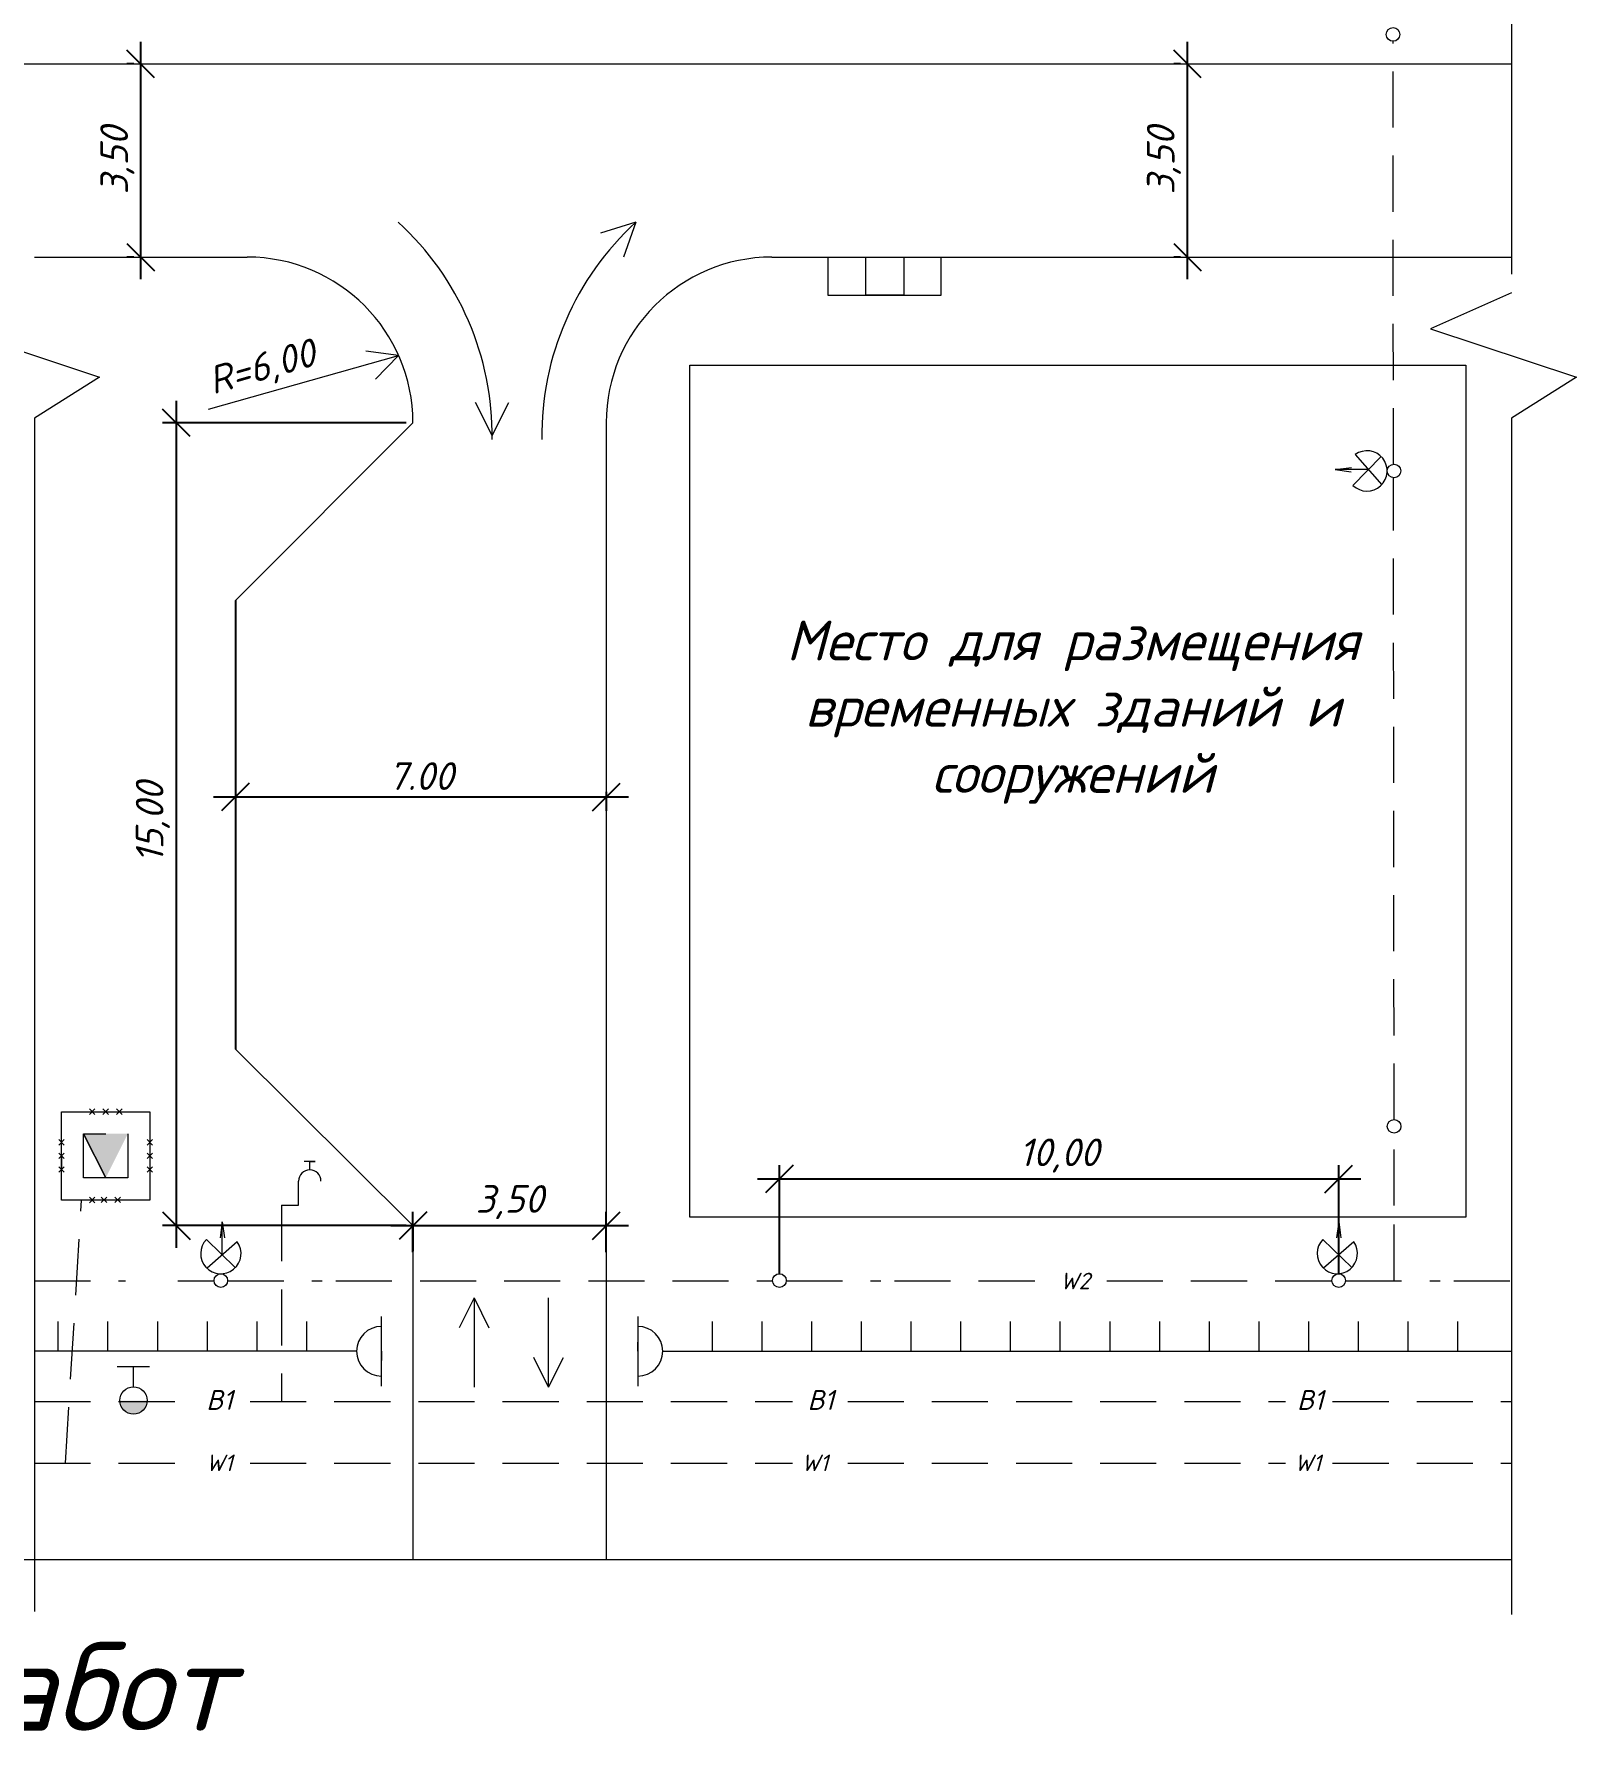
# Model space of a CAD drawing. Header units: millimetres. Extents: x 27137 to 30937, y -4667 to -569.
# Drawn here: x 28697.8 to 28837.4, y -3049.9 to -2894.1 of the extents above; entities that cross this region are included whole.
import ezdxf

# ---------------------------------------------------------------- set-up
doc = ezdxf.new("R2010")
doc.units = ezdxf.units.MM
doc.header["$LTSCALE"] = 0.4
doc.linetypes.add('ACAD_ISO02W100', pattern=[15, 12, -3])
doc.linetypes.add('штриховаяX2', pattern=[38.1, 25.4, -12.7])
doc.styles.add('Isocpeur', font='isocpeui.ttf', dxfattribs={"height": 2.5})
doc.styles.get("Standard").update_dxf_attribs({"font": 'isocpeui.ttf', "height": 2.5})
doc.dimstyles.new('06', dxfattribs={"dimtxt": 2.5, "dimasz": 2.5, "dimexe": 1.25, "dimexo": 0.625, "dimtad": 1, "dimdec": 0, "dimlfac": 200, "dimtxsty": 'Standard', "dimblk": 'OBLIQUE', "dimcen": 2.5, "dimdle": 2, "dimadec": 0, "dimazin": 0, "dimtfac": 1, "dimtdec": 0, "dimtmove": 0, "dimatfit": 3, "dimldrblk": 'OBLIQUE', "dimfxl": 1, "dimarcsym": 0})

# ---------------------------------------------------------------- blocks, each defined once
blk = doc.blocks.new('_Oblique')
at = {"color": 0, "linetype": 'ByBlock', "lineweight": -2}
blk.add_line((-0.5, -0.5), (0.5, 0.5), dxfattribs=at)
blk = doc.blocks.new('*D393')
at = {"color": 0, "lineweight": -2, "transparency": 16777216}
for p, q in [((28802.2, -2916.28), (28802.2, -2894.78)), ((28801.57, -2896.78), (28800.95, -2896.78)), ((28801.57, -2914.28), (28800.95, -2914.28))]:
    blk.add_line(p, q, dxfattribs=at)
at = {"layer": 'Defpoints', "color": 0, "transparency": 16777216}
for p in [(28802.2, -2896.78), (28802.2, -2896.78), (28802.2, -2914.28)]:
    blk.add_point(p, dxfattribs=at)
at = {"color": 0, "lineweight": -2, "transparency": 16777216, "xscale": 2.5, "yscale": 2.5, "zscale": 2.5}
for p, rotation in [((28802.2, -2896.78), 90), ((28802.2, -2914.28), 270)]:
    blk.add_blockref('_Oblique', p, dxfattribs=dict(at, rotation=rotation))
at = {"color": 0, "lineweight": 15, "transparency": 16777216, "insert": (28800.07, -2905.53), "char_height": 2.5, "attachment_point": 5, "rotation": 90, "style": 'Isocpeur'}
blk.add_mtext('3,50', dxfattribs=at)
blk = doc.blocks.new('*D377')
at = {"color": 0, "lineweight": -2, "transparency": 16777216}
for p, q in [((28765.26, -3006.33), (28765.26, -2996.5)), ((28815.89, -3006.33), (28815.89, -2996.5)), ((28763.26, -2997.75), (28817.89, -2997.75))]:
    blk.add_line(p, q, dxfattribs=at)
at = {"layer": 'Defpoints', "color": 0, "transparency": 16777216}
for p in [(28815.89, -2997.75), (28765.26, -3006.95), (28815.89, -3006.95)]:
    blk.add_point(p, dxfattribs=at)
at = {"color": 0, "lineweight": -2, "transparency": 16777216, "xscale": 2.5, "yscale": 2.5, "zscale": 2.5, "rotation": 180}
blk.add_blockref('_Oblique', (28765.26, -2997.75), dxfattribs=at)
at = {"color": 0, "lineweight": -2, "transparency": 16777216, "xscale": 2.5, "yscale": 2.5, "zscale": 2.5}
blk.add_blockref('_Oblique', (28815.89, -2997.75), dxfattribs=at)
at = {"color": 0, "lineweight": 15, "transparency": 16777216, "insert": (28790.57, -2995.63), "char_height": 2.5, "attachment_point": 5, "style": 'Isocpeur'}
blk.add_mtext('10,00', dxfattribs=at)
blk = doc.blocks.new('*D394')
at = {"color": 0, "lineweight": -2, "transparency": 16777216}
for p, q in [((28710.66, -3003.98), (28710.66, -2927.28)), ((28731.45, -2929.28), (28709.41, -2929.28)), ((28731.45, -3001.98), (28709.41, -3001.98))]:
    blk.add_line(p, q, dxfattribs=at)
at = {"layer": 'Defpoints', "color": 0, "transparency": 16777216}
for p in [(28710.66, -2929.28), (28732.08, -2929.28), (28732.08, -3001.98)]:
    blk.add_point(p, dxfattribs=at)
at = {"color": 0, "lineweight": -2, "transparency": 16777216, "xscale": 2.5, "yscale": 2.5, "zscale": 2.5}
for p, rotation in [((28710.66, -2929.28), 90), ((28710.66, -3001.98), 270)]:
    blk.add_blockref('_Oblique', p, dxfattribs=dict(at, rotation=rotation))
at = {"color": 0, "lineweight": 15, "transparency": 16777216, "insert": (28708.53, -2965.47), "char_height": 2.5, "attachment_point": 5, "rotation": 90, "style": 'Isocpeur'}
blk.add_mtext('15,00', dxfattribs=at)
blk = doc.blocks.new('*D378')
at = {"color": 0, "lineweight": -2, "transparency": 16777216}
for p, q in [((28732.08, -3004.37), (28732.08, -3000.73)), ((28749.58, -3004.37), (28749.58, -3000.73)), ((28730.08, -3001.98), (28751.58, -3001.98))]:
    blk.add_line(p, q, dxfattribs=at)
at = {"layer": 'Defpoints', "color": 0, "transparency": 16777216}
for p in [(28749.58, -3001.98), (28732.08, -3005), (28749.58, -3005)]:
    blk.add_point(p, dxfattribs=at)
at = {"color": 0, "lineweight": -2, "transparency": 16777216, "xscale": 2.5, "yscale": 2.5, "zscale": 2.5, "rotation": 180}
blk.add_blockref('_Oblique', (28732.08, -3001.98), dxfattribs=at)
at = {"color": 0, "lineweight": -2, "transparency": 16777216, "xscale": 2.5, "yscale": 2.5, "zscale": 2.5}
blk.add_blockref('_Oblique', (28749.58, -3001.98), dxfattribs=at)
at = {"color": 0, "lineweight": 15, "transparency": 16777216, "insert": (28740.83, -2999.85), "char_height": 2.5, "attachment_point": 5, "style": 'Isocpeur'}
blk.add_mtext('3,50', dxfattribs=at)
blk = doc.blocks.new('*D379')
at = {"color": 0, "lineweight": -2, "transparency": 16777216}
for p, q in [((28707.44, -2916.28), (28707.44, -2894.78)), ((28706.82, -2896.78), (28706.19, -2896.78)), ((28706.82, -2914.28), (28706.19, -2914.28))]:
    blk.add_line(p, q, dxfattribs=at)
at = {"layer": 'Defpoints', "color": 0, "transparency": 16777216}
for p in [(28707.44, -2896.78), (28707.44, -2896.78), (28707.44, -2914.28)]:
    blk.add_point(p, dxfattribs=at)
at = {"color": 0, "lineweight": -2, "transparency": 16777216, "xscale": 2.5, "yscale": 2.5, "zscale": 2.5}
for p, rotation in [((28707.44, -2896.78), 90), ((28707.44, -2914.28), 270)]:
    blk.add_blockref('_Oblique', p, dxfattribs=dict(at, rotation=rotation))
at = {"color": 0, "lineweight": 15, "transparency": 16777216, "insert": (28705.32, -2905.53), "char_height": 2.5, "attachment_point": 5, "rotation": 90, "style": 'Isocpeur'}
blk.add_mtext('3,50', dxfattribs=at)
blk = doc.blocks.new('*D405')
at = {"color": 0, "lineweight": -2, "transparency": 16777216}
for p, q in [((28714.01, -2963.16), (28751.58, -2963.16)), ((28716.01, -2962.69), (28716.01, -2964.41)), ((28749.58, -2962.69), (28749.58, -2964.41))]:
    blk.add_line(p, q, dxfattribs=at)
at = {"layer": 'Defpoints', "color": 0, "transparency": 16777216}
for p in [(28716.01, -2962.06), (28749.58, -2962.06), (28749.58, -2963.16)]:
    blk.add_point(p, dxfattribs=at)
at = {"color": 0, "lineweight": -2, "transparency": 16777216, "xscale": 2.5, "yscale": 2.5, "zscale": 2.5, "rotation": 180}
blk.add_blockref('_Oblique', (28716.01, -2963.16), dxfattribs=at)
at = {"color": 0, "lineweight": -2, "transparency": 16777216, "xscale": 2.5, "yscale": 2.5, "zscale": 2.5}
blk.add_blockref('_Oblique', (28749.58, -2963.16), dxfattribs=at)
at = {"color": 0, "lineweight": 15, "transparency": 16777216, "insert": (28732.79, -2961.27), "char_height": 2.5, "attachment_point": 5, "style": 'Isocpeur'}
blk.add_mtext('7.00', dxfattribs=at)

msp = doc.modelspace()

# ---------------------------------------------------------------- hatches: boundary and pattern name
at = {"lineweight": 15}
h = msp.add_hatch(color=256, dxfattribs=at)
h.dxf.hatch_style = 1
h.paths.add_polyline_path([(28704.2634, -2993.6596), (28702.2634, -2993.6596), (28704.2634, -2997.6596), (28704.2634, -2995.6596)])
h.paths.add_polyline_path([(28706.2634, -2993.6596), (28704.2634, -2993.6596), (28704.2634, -2995.6596), (28704.2634, -2997.6596)])
msp.add_hatch(color=256, dxfattribs=at).paths.add_polyline_path([(28708.0128, -3017.8156), (28706.7757, -3017.8156), (28705.5385, -3017.8156, 1)])

# ---------------------------------------------------------------- linework, layer by layer
at = {"lineweight": 15, "ltscale": 0.5}
for p, q in [((28831.521, -2829.2754), (28831.521, -2915.822)), ((28296.6694, -2896.7754), (28831.521, -2896.7754)), ((28697.8081, -2914.2754), (28717.0791, -2914.2754)), ((28764.5791, -2914.2754), (28831.521, -2914.2754)), ((28796.0064, -2914.2754), (28796.0064, -2914.2754)), ((28697.8081, -2928.866), (28697.8081, -2991.6833)), ((28697.8081, -2928.866), (28697.8081, -3032.2039)), ((28732.0791, -2929.2754), (28716.0091, -2945.3619)), ((28749.5791, -2929.2754), (28749.5791, -3032.2039)), ((28831.521, -2928.866), (28831.521, -2991.6833)), ((28831.521, -2928.866), (28831.521, -2991.6833)), ((28817.1806, -2934.9483), (28819.7306, -2932.331)), ((28817.3882, -2932.1568), (28819.7869, -2934.8909)), ((28749.5791, -2933.2144), (28749.5791, -2933.2144)), ((28815.5674, -2933.5135), (28817.0374, -2933.3194)), ((28818.5785, -2933.5135), (28815.5674, -2933.5135)), ((28815.5674, -2933.5135), (28817.0337, -2933.705)), ((28732.0791, -3001.9763), (28716.0091, -2985.9878)), ((28831.521, -2991.6833), (28831.521, -3032.2039)), ((28831.521, -2991.6833), (28831.521, -3015.6908)), ((28723.2387, -2996.1575), (28722.2387, -2996.1575)), ((28722.7387, -2996.9336), (28722.7387, -2996.1575)), ((28722.7387, -2996.1575), (28723.2387, -2996.1575)), ((28721.7256, -3000.1274), (28721.7256, -2997.9467)), ((28815.8927, -3003.963), (28815.8927, -2999.7642)), ((28815.8927, -2999.7642), (28815.8927, -3001.8636)), ((28720.1731, -3000.1274), (28721.7256, -3000.1274)), ((28714.8137, -3001.6182), (28714.6223, -3003.0845)), ((28714.8137, -3004.6292), (28714.8137, -3001.6182)), ((28714.8137, -3001.6182), (28715.0078, -3003.0881)), ((28732.0791, -3001.9763), (28732.0791, -3032.2039)), ((28815.8927, -3001.6182), (28815.7012, -3003.0845)), ((28815.8927, -3004.6292), (28815.8927, -3001.6182)), ((28815.8927, -3001.6182), (28816.0868, -3003.0881)), ((28713.3789, -3003.2313), (28715.9962, -3005.7813)), ((28716.1704, -3003.4389), (28713.4363, -3005.8376)), ((28814.4579, -3003.2313), (28817.0752, -3005.7813)), ((28817.2494, -3003.4389), (28814.5153, -3005.8376)), ((28697.8081, -3015.6908), (28697.8081, -3032.2039)), ((28564.0952, -3032.2039), (28831.521, -3032.2039)), ((28697.8081, -3031.9225), (28697.8081, -3036.9225)), ((28697.8081, -3031.9225), (28697.8081, -3036.9225)), ((28831.521, -3032.2039), (28831.521, -3037.2039)), ((28831.521, -3032.2039), (28831.521, -3037.2039))]:
    msp.add_line(p, q, dxfattribs=at)
at = {"linetype": 'штриховаяX2', "lineweight": 15, "ltscale": 0.5}
for p, q in [((28820.8484, -2933.0251), (28820.8104, -2894.726)), ((28820.8484, -2933.0251), (28820.8104, -2894.726)), ((28820.9074, -2992.3693), (28820.8496, -2934.2543)), ((28820.9151, -3000.1529), (28820.9086, -2993.6027)), ((28700.6248, -3023.4755), (28702.0825, -2999.6596)), ((28720.1731, -3000.1274), (28720.1731, -3017.9077)), ((28820.9055, -3006.9625), (28820.8999, -3001.386)), ((28697.8081, -3006.9625), (28706.0671, -3006.9625)), ((28710.7865, -3006.9625), (28711.3306, -3006.9625)), ((28711.3306, -3006.9625), (28714.0697, -3006.9625)), ((28715.3027, -3006.9625), (28723.8661, -3006.9625)), ((28725.0993, -3006.9625), (28764.6403, -3006.9625)), ((28765.8734, -3006.9625), (28774.4368, -3006.9625)), ((28775.67, -3006.9625), (28790.1744, -3006.9625)), ((28794.8937, -3006.9625), (28815.2761, -3006.9625)), ((28816.5092, -3006.9625), (28825.0726, -3006.9625)), ((28826.3058, -3006.9625), (28831.521, -3006.9625)), ((28697.8081, -3017.9077), (28711.3306, -3017.9077)), ((28717.3327, -3017.9077), (28766.4333, -3017.9077)), ((28771.4385, -3017.9077), (28811.0638, -3017.9077)), ((28815.3392, -3017.9077), (28831.521, -3017.9077)), ((28697.8081, -3023.4755), (28711.3306, -3023.4755)), ((28717.3327, -3023.4755), (28766.4333, -3023.4755)), ((28771.4385, -3023.4755), (28811.0638, -3023.4755)), ((28815.3392, -3023.4755), (28831.521, -3023.4755))]:
    msp.add_line(p, q, dxfattribs=at)
at = {"lineweight": 15}
for p, q in [((28752.2681, -2911.1135), (28749.0631, -2912.1022)), ((28752.2681, -2911.1135), (28751.136, -2914.2708)), ((28769.6393, -2914.2754), (28769.6393, -2917.716)), ((28769.6393, -2914.2754), (28769.6393, -2917.716)), ((28773.0799, -2917.716), (28773.0799, -2914.2754)), ((28773.0799, -2917.716), (28773.0799, -2914.2754)), ((28776.5206, -2914.2754), (28776.5206, -2917.716)), ((28776.5206, -2914.2754), (28776.5206, -2917.716)), ((28779.9069, -2917.716), (28779.9069, -2914.2754)), ((28779.9069, -2917.716), (28779.9069, -2914.2754)), ((28769.6393, -2917.716), (28779.9069, -2917.716)), ((28769.6393, -2917.716), (28779.9069, -2917.716)), ((28769.6393, -2917.716), (28779.9069, -2917.716)), ((28776.5206, -2917.716), (28773.0799, -2917.716)), ((28776.5206, -2917.716), (28773.0799, -2917.716)), ((28831.521, -2917.5033), (28824.1961, -2920.7588)), ((28690.4832, -2920.7588), (28703.7151, -2925.1409)), ((28690.4832, -2920.7588), (28703.7151, -2925.1409)), ((28824.1961, -2920.7588), (28837.428, -2925.1409)), ((28713.5706, -2928.0549), (28730.7706, -2923.1732)), ((28730.7706, -2923.1732), (28727.7983, -2922.7969)), ((28730.7706, -2923.1732), (28728.6969, -2925.3429)), ((28703.7151, -2925.1409), (28697.8081, -2928.866)), ((28703.7151, -2925.1409), (28697.8081, -2928.866)), ((28837.428, -2925.1409), (28831.521, -2928.866)), ((28739.2562, -2930.4338), (28737.7562, -2927.4338)), ((28739.2562, -2930.4338), (28740.7562, -2927.4338)), ((28700.2634, -2991.6596), (28708.2634, -2991.6596)), ((28700.2634, -2999.6596), (28700.2634, -2991.6596)), ((28702.7856, -2991.4096), (28703.2856, -2991.9096)), ((28703.2856, -2991.4096), (28702.7856, -2991.9096)), ((28704.0134, -2991.4096), (28704.5134, -2991.9096)), ((28704.5134, -2991.4096), (28704.0134, -2991.9096)), ((28705.2434, -2991.4096), (28705.7434, -2991.9096)), ((28705.7434, -2991.4096), (28705.2434, -2991.9096)), ((28708.2634, -2991.6596), (28708.2634, -2999.6596)), ((28702.2634, -2997.6596), (28702.2634, -2993.6596)), ((28702.2634, -2993.6596), (28704.2634, -2993.6596)), ((28704.2634, -2997.6596), (28702.2634, -2993.6596)), ((28702.2634, -2993.6596), (28704.2634, -2997.6596)), ((28706.2634, -2993.6596), (28706.2634, -2997.6596)), ((28700.0134, -2994.1796), (28700.5134, -2994.6796)), ((28700.5134, -2994.1796), (28700.0134, -2994.6796)), ((28700.2634, -2995.6596), (28700.2634, -2994.4296)), ((28708.0134, -2994.1796), (28708.5134, -2994.6796)), ((28708.5134, -2994.1796), (28708.0134, -2994.6796)), ((28708.0134, -2994.6796), (28708.0134, -2994.6796)), ((28700.0134, -2995.4096), (28700.5134, -2995.9096)), ((28700.5134, -2995.4096), (28700.0134, -2995.9096)), ((28700.0134, -2996.6396), (28700.5134, -2997.1396)), ((28700.5134, -2996.6396), (28700.0134, -2997.1396)), ((28700.2634, -2995.6596), (28700.2634, -2996.8896)), ((28700.2634, -2996.8896), (28700.2634, -2996.8896)), ((28708.0134, -2995.4096), (28708.5134, -2995.9096)), ((28708.5134, -2995.4096), (28708.0134, -2995.9096)), ((28708.0134, -2995.9096), (28708.0134, -2995.9096)), ((28708.0134, -2996.6396), (28708.5134, -2997.1396)), ((28708.5134, -2996.6396), (28708.0134, -2997.1396)), ((28704.2634, -2997.6596), (28702.2634, -2997.6596)), ((28706.2634, -2997.6596), (28704.2634, -2997.6596)), ((28708.0134, -2997.1396), (28708.0134, -2997.1396)), ((28708.2634, -2999.6596), (28700.2634, -2999.6596)), ((28702.7856, -2999.4096), (28703.2856, -2999.9096)), ((28703.2856, -2999.4096), (28702.7856, -2999.9096)), ((28703.8626, -2999.3942), (28704.3626, -2999.8942)), ((28704.3626, -2999.3942), (28703.8626, -2999.8942)), ((28704.1126, -2999.6442), (28705.3426, -2999.6442)), ((28705.0926, -2999.3942), (28705.5926, -2999.8942)), ((28705.5926, -2999.3942), (28705.0926, -2999.8942)), ((28737.6078, -3008.5164), (28736.2578, -3011.2164)), ((28737.6078, -3008.5164), (28737.6078, -3016.6091)), ((28737.6078, -3008.5164), (28737.6078, -3013.0164)), ((28737.6078, -3008.5164), (28737.6078, -3011.2164)), ((28737.6078, -3008.5164), (28738.9578, -3011.2164)), ((28744.3594, -3016.6091), (28744.3594, -3008.5164)), ((28699.9698, -3013.3517), (28699.9698, -3010.6517)), ((28699.9698, -3013.3517), (28699.9698, -3010.6517)), ((28704.4698, -3013.3517), (28704.4698, -3010.6517)), ((28704.4698, -3013.3517), (28704.4698, -3010.6517)), ((28708.9698, -3013.3517), (28708.9698, -3010.6517)), ((28708.9698, -3013.3517), (28708.9698, -3010.6517)), ((28708.9698, -3013.3517), (28708.9698, -3010.6517)), ((28708.9698, -3013.3517), (28708.9698, -3010.6517)), ((28708.9698, -3013.3517), (28708.9698, -3010.6517)), ((28708.9698, -3013.3517), (28708.9698, -3010.6517)), ((28713.4698, -3013.3517), (28713.4698, -3010.6517)), ((28713.4698, -3013.3517), (28713.4698, -3010.6517)), ((28717.9698, -3013.3517), (28717.9698, -3010.6517)), ((28717.9698, -3013.3517), (28717.9698, -3010.6517)), ((28717.9698, -3013.3517), (28717.9698, -3010.6517)), ((28717.9698, -3013.3517), (28717.9698, -3010.6517)), ((28717.9698, -3013.3517), (28717.9698, -3010.6517)), ((28717.9698, -3013.3517), (28717.9698, -3010.6517)), ((28722.4698, -3013.3517), (28722.4698, -3010.6517)), ((28722.4698, -3013.3517), (28722.4698, -3010.6517)), ((28729.2198, -3016.5017), (28729.2198, -3010.2017)), ((28752.4383, -3010.2017), (28752.4383, -3016.5017)), ((28759.1883, -3013.3517), (28759.1883, -3010.6517)), ((28759.1883, -3013.3517), (28759.1883, -3010.6517)), ((28763.6883, -3013.3517), (28763.6883, -3010.6517)), ((28763.6883, -3013.3517), (28763.6883, -3010.6517)), ((28768.1883, -3013.3517), (28768.1883, -3010.6517)), ((28768.1883, -3013.3517), (28768.1883, -3010.6517)), ((28772.6883, -3013.3517), (28772.6883, -3010.6517)), ((28772.6883, -3013.3517), (28772.6883, -3010.6517)), ((28772.6883, -3013.3517), (28772.6883, -3010.6517)), ((28772.6883, -3013.3517), (28772.6883, -3010.6517)), ((28777.1883, -3013.3517), (28777.1883, -3010.6517)), ((28777.1883, -3013.3517), (28777.1883, -3010.6517)), ((28781.6883, -3013.3517), (28781.6883, -3010.6517)), ((28781.6883, -3013.3517), (28781.6883, -3010.6517)), ((28786.1883, -3013.3517), (28786.1883, -3010.6517)), ((28786.1883, -3013.3517), (28786.1883, -3010.6517)), ((28786.1883, -3013.3517), (28786.1883, -3010.6517)), ((28786.1883, -3013.3517), (28786.1883, -3010.6517)), ((28790.6883, -3013.3517), (28790.6883, -3010.6517)), ((28790.6883, -3013.3517), (28790.6883, -3010.6517)), ((28795.1883, -3013.3517), (28795.1883, -3010.6517)), ((28795.1883, -3013.3517), (28795.1883, -3010.6517)), ((28799.6883, -3013.3517), (28799.6883, -3010.6517)), ((28799.6883, -3013.3517), (28799.6883, -3010.6517)), ((28799.6883, -3013.3517), (28799.6883, -3010.6517)), ((28799.6883, -3013.3517), (28799.6883, -3010.6517)), ((28804.1883, -3013.3517), (28804.1883, -3010.6517)), ((28804.1883, -3013.3517), (28804.1883, -3010.6517)), ((28808.6883, -3013.3517), (28808.6883, -3010.6517)), ((28808.6883, -3013.3517), (28808.6883, -3010.6517)), ((28813.1883, -3013.3517), (28813.1883, -3010.6517)), ((28813.1883, -3013.3517), (28813.1883, -3010.6517)), ((28813.1883, -3013.3517), (28813.1883, -3010.6517)), ((28813.1883, -3013.3517), (28813.1883, -3010.6517)), ((28817.6883, -3013.3517), (28817.6883, -3010.6517)), ((28817.6883, -3013.3517), (28817.6883, -3010.6517)), ((28822.1883, -3013.3517), (28822.1883, -3010.6517)), ((28822.1883, -3013.3517), (28822.1883, -3010.6517)), ((28826.6883, -3013.3517), (28826.6883, -3010.6517)), ((28826.6883, -3013.3517), (28826.6883, -3010.6517)), ((28726.9698, -3013.3517), (28697.8081, -3013.3517)), ((28729.2198, -3013.3517), (28729.2198, -3014.1758)), ((28744.3594, -3016.6091), (28743.0094, -3013.9091)), ((28744.3594, -3016.6091), (28745.7094, -3013.9091)), ((28752.4383, -3013.3517), (28752.4383, -3012.5276)), ((28754.6883, -3013.3517), (28831.521, -3013.3517)), ((28705.3123, -3014.7467), (28706.7701, -3014.7467)), ((28706.7701, -3016.5778), (28706.7701, -3014.7467)), ((28706.7701, -3014.7467), (28708.2278, -3014.7467))]:
    msp.add_line(p, q, dxfattribs=at)
at = {"ltscale": 0.5}
for p, q in [((28716.0091, -2945.3619), (28716.0091, -2985.9878)), ((28732.0791, -3001.9763), (28732.0791, -3004.2754))]:
    msp.add_line(p, q, dxfattribs=at)
at = {"lineweight": 15, "ltscale": 0.5}
msp.add_lwpolyline([(28757.1505, -2924.0699), (28827.4104, -2924.0699), (28827.4104, -3001.2254), (28757.1505, -3001.2254)], close=True, dxfattribs=at)
for centre in [(28820.8097, -2894.1093), (28820.8993, -2933.6397), (28820.9074, -2992.986), (28714.6862, -3006.95), (28765.2569, -3006.95), (28815.8927, -3006.95)]:
    msp.add_circle(centre, 0.6167, dxfattribs=at)
at = {"lineweight": 15}
msp.add_circle((28706.7757, -3017.8156), 1.2372, dxfattribs=at)
for centre, radius, start, end in [((28713.0831, -2930.4338), 26.1731, 359.24811, 47.576213), ((28769.9247, -2930.4338), 26.1731, 132.423787, 180.75189), ((28729.2198, -3013.3517), 2.25, 90, 270), ((28752.4383, -3013.3517), 2.25, 270, 90)]:
    msp.add_arc(centre, radius, start, end, dxfattribs=at)
at = {"lineweight": 15, "ltscale": 0.5}
for centre, radius, start, end in [((28717.0791, -2929.2754), 15, 0, 90), ((28764.5791, -2929.2754), 15, 90, 180), ((28818.4556, -2933.6397), 1.8271, 225.74633, 125.748105), ((28722.7387, -2997.9467), 1.0131, 0, 180), ((28714.6876, -3004.5063), 1.8271, 135.74633, 35.748105), ((28815.7665, -3004.5063), 1.8271, 135.74633, 35.748105)]:
    msp.add_arc(centre, radius, start, end, dxfattribs=at)

# ---------------------------------------------------------------- texts
at = {"lineweight": 15}
msp.add_text('Календарный план производства работ', height=8, dxfattribs=at).set_placement((28514.4577, -3047.7032))
at = {"lineweight": 15, "insert": (28718.45, -2924.4611), "char_height": 2.5, "attachment_point": 5, "rotation": 15.84478, "style": 'Isocpeur'}
msp.add_mtext('R=6,00', dxfattribs=at)
at = {"lineweight": 15, "insert": (28791.8247, -2955.4801), "char_height": 3.6, "attachment_point": 5, "style": 'Isocpeur'}
msp.add_mtext_dynamic_manual_height_columns('Место для размещения временных зданий и сооружений', width=62.337472, gutter_width=12.5, heights=[0], dxfattribs=at)
at = {"linetype": 'штриховаяX2', "lineweight": 15, "char_height": 1.5, "attachment_point": 1, "style": 'Isocpeur'}
for s, insert in [('W2', (28790.6744, -3006.2401)), ('W1', (28713.3437, -3022.7044)), ('W1', (28767.2549, -3022.7044)), ('W1', (28811.8856, -3022.7044))]:
    msp.add_mtext_dynamic_manual_height_columns(s, width=3.719358, gutter_width=12.5, heights=[0], dxfattribs=dict(at, insert=insert))
at = {"linetype": 'ACAD_ISO02W100', "lineweight": 15, "char_height": 1.8, "attachment_point": 1, "style": 'Isocpeur'}
for insert in [(28713.3605, -3016.8623), (28767.7931, -3016.8623), (28812.1109, -3016.8623)]:
    msp.add_mtext_dynamic_manual_height_columns('В1', width=8.608704, gutter_width=12.5, heights=[0], dxfattribs=dict(at, insert=insert))

# ---------------------------------------------------------------- dimensions: what is measured, and where the dimension line sits
at = {"lineweight": 15}
for p1, p2, distance, picture, middle in [((28707.4436, -2914.2754), (28707.4436, -2896.7754), 0, '*D379', (28705.3186, -2905.5254)), ((28802.1981, -2914.2754), (28802.1981, -2896.7754), 0, '*D393', (28800.0731, -2905.5254)), ((28732.0791, -3004.9975), (28749.5791, -3004.9975), 3.0212, '*D378', (28740.8291, -2999.8513))]:
    dim = msp.add_aligned_dim(p1=p1, p2=p2, distance=distance, text='3,50', dimstyle='06', override={"dimtxsty": 'Isocpeur'}, dxfattribs=at)
    dim.commit()
    dim.dimension.update_dxf_attribs({"geometry": picture, "text_midpoint": middle})
for base, p1, p2, angle, text, picture, middle in [((28710.6593, -2929.2754), (28732.0791, -3001.9763), (28732.0791, -2929.2754), 90, '15,00', '*D394', (28710.6593, -2965.4668)), ((28815.8927, -2997.7531), (28765.2569, -3006.95), (28815.8927, -3006.95), 0, '10,00', '*D377', (28790.5748, -2997.7531))]:
    dim = msp.add_linear_dim(base=base, p1=p1, p2=p2, angle=angle, text=text, dimstyle='06', override={"dimtxsty": 'Isocpeur'}, dxfattribs=at)
    dim.commit()
    dim.dimension.update_dxf_attribs({"geometry": picture, "text_midpoint": middle, "dimtype": 161})
dim = msp.add_linear_dim(base=(28749.5791, -2963.1586), p1=(28716.0091, -2962.0626), p2=(28749.5791, -2962.0626), text='7.00', dimstyle='06', override={"dimtxsty": 'Isocpeur'}, dxfattribs=at)
dim.commit()
dim.dimension.update_dxf_attribs({"geometry": '*D405', "text_midpoint": (28732.7941, -2961.2675)})

doc.saveas('drawing.dxf')
